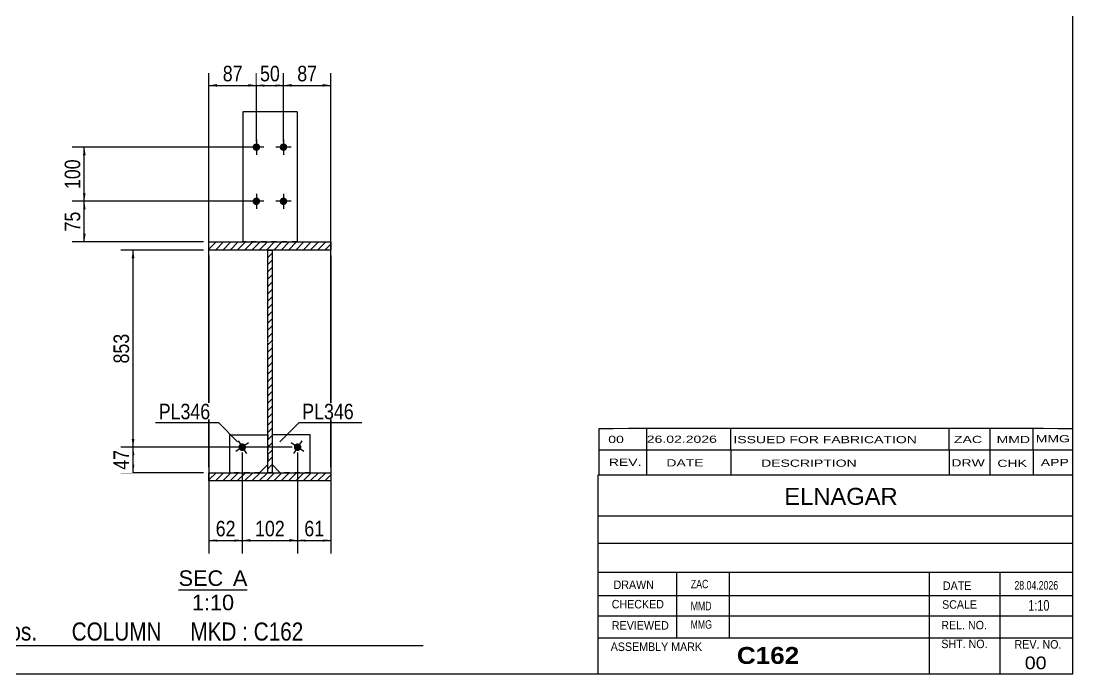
# Model space of a CAD drawing. Header units: millimetres. Extents: x -321 to 92, y -152 to 135.
# Drawn here: x -102.2 to 91.9, y -151.8 to -31.2 of the extents above; entities that cross this region are included whole.
import ezdxf

# ---------------------------------------------------------------- set-up
doc = ezdxf.new("R2010")
doc.units = ezdxf.units.MM
doc.linetypes.add('DXK_LINE_DOT1', pattern=[1.8814, 0.9407, -0.9407])
doc.styles.add('Arial', font='ARIAL.TTF', dxfattribs={"height": 0.2})
doc.styles.add('Arial Bold', font='ARIALBD.TTF', dxfattribs={"height": 0.2})
doc.styles.add('Arial Narrow', font='ARIALN.TTF', dxfattribs={"height": 0.2})

# ---------------------------------------------------------------- blocks, each defined once
blk = doc.blocks.new('Unknown-622305719-1210')
at = {"color": 5, "linetype": 'Continuous'}
for p, q in [((91.93, -151.75), (91.93, 135.25)), ((-318.07, -151.75), (91.93, -151.75))]:
    blk.add_line(p, q, dxfattribs=at)
blk = doc.blocks.new('Unknown-622305719-12 - 2134')
at = {"color": 1, "linetype": 'Continuous'}
blk.add_line((-73.09, -136.24), (-60.41, -136.24), dxfattribs=at)
at = {"color": 0, "linetype": 'Continuous'}
for points in [[(-64.87, -135.49), (-64.87, -132.49), (-73.09, -132.49), (-73.09, -135.49)], [(-60.41, -135.49), (-60.41, -132.49), (-63.07, -132.49), (-63.07, -135.49)], [(-62.86, -139.99), (-62.86, -136.99), (-70.64, -136.99), (-70.64, -139.99)]]:
    blk.add_wipeout(points, dxfattribs=at)
at = {"color": 136, "linetype": 'Continuous', "style": 'Arial'}
for s, height, p in [('SEC', 2.865, (-73.09, -135.49)), ('A', 2.87, (-63.07, -135.49)), ('1:10', 2.865, (-70.64, -139.99))]:
    blk.add_text(s, height=height, dxfattribs=at).set_placement(p)
blk = doc.blocks.new('Bolt-622305719-2148 - 2134')
at = {"linetype": 'Continuous'}
for points in [[(-58.04, -54.49, -1), (-59.44, -54.49, -1)], [(-53.04, -54.49, -1), (-54.44, -54.49, -1)], [(-58.04, -64.49, -1), (-59.44, -64.49, -1)], [(-53.04, -64.49, -1), (-54.44, -64.49, -1)]]:
    blk.add_hatch(color=3, dxfattribs=at).paths.add_polyline_path(points)
at = {"color": 3, "linetype": 'Continuous'}
for p, q in [((-58.74, -53.09), (-58.74, -55.89)), ((-53.74, -53.09), (-53.74, -55.89)), ((-57.34, -54.49), (-60.14, -54.49)), ((-52.34, -54.49), (-55.14, -54.49)), ((-58.74, -63.09), (-58.74, -65.89)), ((-53.74, -63.09), (-53.74, -65.89)), ((-57.34, -64.49), (-60.14, -64.49)), ((-52.34, -64.49), (-55.14, -64.49))]:
    blk.add_line(p, q, dxfattribs=at)
blk = doc.blocks.new('Bolt-622305719-2137 - 2134')
at = {"linetype": 'Continuous'}
blk.add_hatch(color=3, dxfattribs=at).paths.add_polyline_path([(-50.55, -110.27, -1), (-51.72, -109.5, -1)])
at = {"color": 3, "linetype": 'Continuous'}
for p, q in [((-49.97, -110.66), (-52.3, -109.11)), ((-50.36, -108.72), (-51.91, -111.05))]:
    blk.add_line(p, q, dxfattribs=at)
blk = doc.blocks.new('Bolt-622305719-2138 - 2134')
at = {"linetype": 'Continuous'}
blk.add_hatch(color=3, dxfattribs=at).paths.add_polyline_path([(-60.75, -109.5, -1), (-61.92, -110.27, -1)])
at = {"color": 3, "linetype": 'Continuous'}
for p, q in [((-60.17, -109.11), (-62.5, -110.66)), ((-62.11, -108.72), (-60.56, -111.05))]:
    blk.add_line(p, q, dxfattribs=at)
blk = doc.blocks.new('Part-622305719-2174 - 2134')
at = {"color": 2, "linetype": 'Continuous'}
for p, q in [((-48.84, -107.59), (-55.84, -107.59)), ((-48.84, -114.59), (-48.84, -107.59)), ((-55.84, -113.09), (-54.34, -114.59))]:
    blk.add_line(p, q, dxfattribs=at)
at = {"color": 7, "linetype": 'DXK_LINE_DOT1'}
for p, q in [((-55.84, -107.59), (-55.84, -113.09)), ((-48.84, -114.59), (-54.34, -114.59))]:
    blk.add_line(p, q, dxfattribs=at)
blk = doc.blocks.new('Part-622305719-2179 - 2134')
at = {"color": 2, "linetype": 'Continuous'}
for p, q in [((-63.64, -114.59), (-63.64, -107.59)), ((-63.64, -107.59), (-56.64, -107.59)), ((-56.64, -113.09), (-58.14, -114.59))]:
    blk.add_line(p, q, dxfattribs=at)
at = {"color": 7, "linetype": 'DXK_LINE_DOT1'}
for p, q in [((-56.64, -107.59), (-56.64, -113.09)), ((-58.14, -114.59), (-63.64, -114.59))]:
    blk.add_line(p, q, dxfattribs=at)
blk = doc.blocks.new('Part-622305719-2191 - 2134')
at = {"color": 2, "linetype": 'Continuous'}
for p, q in [((-51.24, -47.99), (-61.24, -47.99)), ((-61.24, -47.99), (-61.24, -71.99)), ((-51.24, -47.99), (-51.24, -71.99))]:
    blk.add_line(p, q, dxfattribs=at)
at = {"color": 7, "linetype": 'DXK_LINE_DOT1'}
blk.add_line((-51.24, -71.99), (-61.24, -71.99), dxfattribs=at)
blk = doc.blocks.new('Part-622305719-2197 - 2134')
at = {"linetype": 'Continuous'}
h = blk.add_hatch(dxfattribs=at)
h.set_pattern_fill('', scale=0.3, style=0, pattern_type=0)
h.set_pattern_definition([(45, (-56.6351, -73.4862), (-0.67352, 0.67352), [])])
h.paths.add_polyline_path([(-55.84, -73.49), (-56.64, -73.49), (-56.64, -114.59), (-55.84, -114.59)])
at = {"color": 2, "linetype": 'Continuous'}
for p, q in [((-56.64, -73.49), (-55.84, -73.49)), ((-56.64, -90.49), (-56.64, -73.49)), ((-55.84, -73.49), (-55.84, -90.49)), ((-56.64, -114.59), (-56.64, -90.59)), ((-55.84, -90.59), (-55.84, -114.59)), ((-55.84, -114.59), (-56.64, -114.59))]:
    blk.add_line(p, q, dxfattribs=at)
blk = doc.blocks.new('Part-622305719-2198 - 2134')
at = {"linetype": 'Continuous'}
h = blk.add_hatch(dxfattribs=at)
h.set_pattern_fill('', scale=0.3, style=0, pattern_type=0)
h.set_pattern_definition([(45, (-67.4851, -114.5862), (-0.67352, 0.67352), [])])
h.paths.add_polyline_path([(-44.99, -114.59), (-67.49, -114.59), (-67.49, -116.09), (-44.99, -116.09)])
at = {"color": 2, "linetype": 'Continuous'}
for p, q in [((-67.49, -114.59), (-44.99, -114.59)), ((-67.49, -116.09), (-67.49, -114.59)), ((-44.99, -116.09), (-67.49, -116.09)), ((-44.99, -114.59), (-44.99, -116.09))]:
    blk.add_line(p, q, dxfattribs=at)
blk = doc.blocks.new('Part-622305719-2199 - 2134')
at = {"linetype": 'Continuous'}
h = blk.add_hatch(dxfattribs=at)
h.set_pattern_fill('', scale=0.3, style=0, pattern_type=0)
h.set_pattern_definition([(45, (-67.4851, -71.9862), (-0.67352, 0.67352), [])])
h.paths.add_polyline_path([(-44.99, -71.99), (-67.49, -71.99), (-67.49, -73.49), (-44.99, -73.49)])
at = {"color": 2, "linetype": 'Continuous'}
for p, q in [((-67.49, -71.99), (-44.99, -71.99)), ((-67.49, -73.49), (-67.49, -71.99)), ((-44.99, -73.49), (-67.49, -73.49)), ((-44.99, -71.99), (-44.99, -73.49))]:
    blk.add_line(p, q, dxfattribs=at)
blk = doc.blocks.new('StraightDimension-622305719-2305 - 2134')
at = {"linetype": 'Continuous'}
for points in [[(-90.74, -55.99), (-90.49, -54.49), (-90.24, -55.99)], [(-90.24, -62.99), (-90.49, -64.49), (-90.74, -62.99)]]:
    blk.add_hatch(color=7, dxfattribs=at).paths.add_polyline_path(points)
at = {"color": 7, "linetype": 'Continuous'}
for p, q in [((-59.74, -54.49), (-92.74, -54.49)), ((-90.49, -64.49), (-90.49, -54.49)), ((-59.74, -64.49), (-92.74, -64.49))]:
    blk.add_line(p, q, dxfattribs=at)
at = {"color": 0}
blk.add_wipeout([(-90.64, -56.14), (-94.84, -56.14), (-94.84, -62.83), (-90.64, -62.83)], dxfattribs=at)
at = {"color": 3, "style": 'Arial Narrow'}
blk.add_text('100', height=2.863, rotation=90.0002, dxfattribs=at).set_placement((-91.24, -62.23))
blk = doc.blocks.new('StraightDimension-622305719-2209 - 2134')
at = {"linetype": 'Continuous'}
for points in [[(-65.99, -43.34), (-67.49, -43.09), (-65.99, -42.84)], [(-60.24, -42.84), (-58.74, -43.09), (-60.24, -43.34)]]:
    blk.add_hatch(color=7, dxfattribs=at).paths.add_polyline_path(points)
at = {"color": 7, "linetype": 'Continuous'}
for p, q in [((-67.49, -113.59), (-67.49, -40.84)), ((-58.74, -53.49), (-58.74, -40.84)), ((-67.49, -43.09), (-58.74, -43.09))]:
    blk.add_line(p, q, dxfattribs=at)
at = {"color": 0}
blk.add_wipeout([(-60.68, -42.94), (-60.68, -38.74), (-65.54, -38.74), (-65.54, -42.94)], dxfattribs=at)
at = {"color": 3, "style": 'Arial Narrow'}
blk.add_text('87', height=2.863, dxfattribs=at).set_placement((-64.94, -42.34))
blk = doc.blocks.new('StraightDimension-622305719-2219 - 2134')
at = {"linetype": 'Continuous'}
for points in [[(-57.24, -43.34), (-58.74, -43.09), (-57.24, -42.84)], [(-55.24, -42.84), (-53.74, -43.09), (-55.24, -43.34)]]:
    blk.add_hatch(color=7, dxfattribs=at).paths.add_polyline_path(points)
at = {"color": 7, "linetype": 'Continuous'}
for p, q in [((-58.74, -53.49), (-58.74, -40.84)), ((-53.74, -53.49), (-53.74, -40.84)), ((-58.74, -43.09), (-53.74, -43.09))]:
    blk.add_line(p, q, dxfattribs=at)
at = {"color": 0}
blk.add_wipeout([(-53.81, -42.94), (-53.81, -38.74), (-58.66, -38.74), (-58.66, -42.94)], dxfattribs=at)
at = {"color": 3, "style": 'Arial Narrow'}
blk.add_text('50', height=2.863, dxfattribs=at).set_placement((-58.06, -42.34))
blk = doc.blocks.new('StraightDimension-622305719-2229 - 2134')
at = {"linetype": 'Continuous'}
for points in [[(-52.24, -43.34), (-53.74, -43.09), (-52.24, -42.84)], [(-46.49, -42.84), (-44.99, -43.09), (-46.49, -43.34)]]:
    blk.add_hatch(color=7, dxfattribs=at).paths.add_polyline_path(points)
at = {"color": 7, "linetype": 'Continuous'}
for p, q in [((-53.74, -53.49), (-53.74, -40.84)), ((-44.99, -113.59), (-44.99, -40.84)), ((-53.74, -43.09), (-44.99, -43.09))]:
    blk.add_line(p, q, dxfattribs=at)
at = {"color": 0}
blk.add_wipeout([(-46.93, -42.94), (-46.93, -38.74), (-51.79, -38.74), (-51.79, -42.94)], dxfattribs=at)
at = {"color": 3, "style": 'Arial Narrow'}
blk.add_text('87', height=2.863, dxfattribs=at).set_placement((-51.19, -42.34))
blk = doc.blocks.new('StraightDimension-622305719-2240 - 2134')
at = {"linetype": 'Continuous'}
for points in [[(-65.99, -127.34), (-67.49, -127.09), (-65.99, -126.84)], [(-62.84, -126.84), (-61.34, -127.09), (-62.84, -127.34)]]:
    blk.add_hatch(color=7, dxfattribs=at).paths.add_polyline_path(points)
at = {"color": 7, "linetype": 'Continuous'}
for p, q in [((-67.49, -74.49), (-67.49, -129.49)), ((-61.34, -110.89), (-61.34, -129.49)), ((-67.49, -127.09), (-61.34, -127.09))]:
    blk.add_line(p, q, dxfattribs=at)
at = {"color": 0}
blk.add_wipeout([(-61.98, -126.94), (-61.98, -122.74), (-66.84, -122.74), (-66.84, -126.94)], dxfattribs=at)
at = {"color": 3, "style": 'Arial Narrow'}
blk.add_text('62', height=2.863, dxfattribs=at).set_placement((-66.24, -126.34))
blk = doc.blocks.new('StraightDimension-622305719-2256 - 2134')
at = {"linetype": 'Continuous'}
for points in [[(-59.84, -127.34), (-61.34, -127.09), (-59.84, -126.84)], [(-52.64, -126.84), (-51.14, -127.09), (-52.64, -127.34)]]:
    blk.add_hatch(color=7, dxfattribs=at).paths.add_polyline_path(points)
at = {"color": 7, "linetype": 'Continuous'}
for p, q in [((-61.34, -110.89), (-61.34, -129.49)), ((-51.14, -110.89), (-51.14, -129.49)), ((-61.34, -127.09), (-51.14, -127.09))]:
    blk.add_line(p, q, dxfattribs=at)
at = {"color": 0}
blk.add_wipeout([(-52.89, -126.94), (-52.89, -122.74), (-59.58, -122.74), (-59.58, -126.94)], dxfattribs=at)
at = {"color": 3, "style": 'Arial Narrow'}
blk.add_text('102', height=2.863, dxfattribs=at).set_placement((-58.98, -126.34))
blk = doc.blocks.new('StraightDimension-622305719-2278 - 2134')
at = {"linetype": 'Continuous'}
for points in [[(-49.64, -127.34), (-51.14, -127.09), (-49.64, -126.84)], [(-46.49, -126.84), (-44.99, -127.09), (-46.49, -127.34)]]:
    blk.add_hatch(color=7, dxfattribs=at).paths.add_polyline_path(points)
at = {"color": 7, "linetype": 'Continuous'}
for p, q in [((-44.99, -74.49), (-44.99, -129.49)), ((-51.14, -110.89), (-51.14, -129.49)), ((-51.14, -127.09), (-44.99, -127.09))]:
    blk.add_line(p, q, dxfattribs=at)
at = {"color": 0}
blk.add_wipeout([(-45.63, -126.94), (-45.63, -122.74), (-50.49, -122.74), (-50.49, -126.94)], dxfattribs=at)
at = {"color": 3, "style": 'Arial Narrow'}
blk.add_text('61', height=2.863, dxfattribs=at).set_placement((-49.89, -126.34))
blk = doc.blocks.new('StraightDimension-622305719-2295 - 2134')
at = {"linetype": 'Continuous'}
for points in [[(-90.74, -65.99), (-90.49, -64.49), (-90.24, -65.99)], [(-90.24, -70.49), (-90.49, -71.99), (-90.74, -70.49)]]:
    blk.add_hatch(color=7, dxfattribs=at).paths.add_polyline_path(points)
at = {"color": 7, "linetype": 'Continuous'}
for p, q in [((-59.74, -64.49), (-92.74, -64.49)), ((-90.49, -71.99), (-90.49, -64.49)), ((-68.49, -71.99), (-92.74, -71.99))]:
    blk.add_line(p, q, dxfattribs=at)
at = {"color": 0}
blk.add_wipeout([(-90.64, -65.81), (-94.84, -65.81), (-94.84, -70.66), (-90.64, -70.66)], dxfattribs=at)
at = {"color": 3, "style": 'Arial Narrow'}
blk.add_text('75', height=2.863, rotation=90.0002, dxfattribs=at).set_placement((-91.24, -70.06))
blk = doc.blocks.new('StraightDimension-622305719-2316 - 2134')
at = {"linetype": 'Continuous'}
for points in [[(-81.74, -111.39), (-81.49, -109.89), (-81.24, -111.39)], [(-81.24, -113.09), (-81.49, -114.59), (-81.74, -113.09)]]:
    blk.add_hatch(color=7, dxfattribs=at).paths.add_polyline_path(points)
at = {"color": 7, "linetype": 'Continuous'}
for p, q in [((-52.14, -109.89), (-83.74, -109.89)), ((-81.49, -114.59), (-81.49, -109.89)), ((-68.49, -114.59), (-83.74, -114.59))]:
    blk.add_line(p, q, dxfattribs=at)
at = {"color": 0}
blk.add_wipeout([(-81.64, -109.81), (-85.84, -109.81), (-85.84, -114.66), (-81.64, -114.66)], dxfattribs=at)
at = {"color": 3, "style": 'Arial Narrow'}
blk.add_text('47', height=2.863, rotation=90.0002, dxfattribs=at).set_placement((-82.24, -114.06))
blk = doc.blocks.new('StraightDimension-622305719-2332 - 2134')
at = {"linetype": 'Continuous'}
for points in [[(-81.74, -74.99), (-81.49, -73.49), (-81.24, -74.99)], [(-81.24, -108.39), (-81.49, -109.89), (-81.74, -108.39)]]:
    blk.add_hatch(color=7, dxfattribs=at).paths.add_polyline_path(points)
at = {"color": 7, "linetype": 'Continuous'}
for p, q in [((-68.49, -73.49), (-83.74, -73.49)), ((-81.49, -109.89), (-81.49, -73.49)), ((-52.14, -109.89), (-83.74, -109.89))]:
    blk.add_line(p, q, dxfattribs=at)
at = {"color": 0}
blk.add_wipeout([(-81.64, -88.34), (-85.84, -88.34), (-85.84, -95.03), (-81.64, -95.03)], dxfattribs=at)
at = {"color": 3, "style": 'Arial Narrow'}
blk.add_text('853', height=2.863, rotation=90.0002, dxfattribs=at).set_placement((-82.24, -94.43))
blk = doc.blocks.new('CBS_CALLOFF-622305719-5306')
at = {"color": 7, "linetype": 'Continuous'}
blk.add_line((-144.19, -146.49), (-27.96, -146.5), dxfattribs=at)
at = {"color": 3, "linetype": 'Continuous', "style": 'Arial Narrow'}
blk.add_text('QTY= 1 Nos.      COLUMN     MKD : C162', height=3.3405, dxfattribs=at).set_placement((-121.43, -145.59))
blk = doc.blocks.new('CBS_NAME_BLOG-622305719-5307')
at = {"color": 7, "linetype": 'Continuous'}
for p, q in [((4.34, -115), (91.86, -115)), ((4.34, -151.71), (4.34, -115.01)), ((4.34, -122.54), (91.86, -122.54)), ((4.41, -127.59), (91.93, -127.59)), ((4.34, -132.97), (91.86, -132.97)), ((18.87, -145.07), (18.87, -132.97)), ((28.55, -145.05), (28.55, -132.98)), ((65.47, -151.71), (65.47, -132.98)), ((78.52, -151.71), (78.52, -132.97)), ((4.35, -137.27), (91.93, -137.25)), ((4.34, -141.01), (91.86, -141.01)), ((4.34, -145.06), (91.86, -145.06)), ((4.34, -151.75), (91.93, -151.75))]:
    blk.add_line(p, q, dxfattribs=at)
at = {"color": 3, "linetype": 'Continuous', "style": 'Arial'}
blk.add_text('ELNAGAR', height=3.133, dxfattribs=at).set_placement((38.67, -120.53))
at = {"color": 3, "linetype": 'Continuous'}
for s, height, style, width, p in [('DRAWN', 1.566, 'Arial', 0.9, (7.17, -136.07)), ('ZAC', 1.565, 'Arial Narrow', 0.9, (21.43, -135.94)), ('DATE', 1.566, 'Arial', 0.9, (67.94, -136.24)), ('28.04.2026', 1.565, 'Arial Narrow', 0.9, (81.13, -136.17)), ('CHECKED', 1.566, 'Arial', 0.9, (6.83, -139.65)), ('MMD', 1.565, 'Arial Narrow', 0.9, (21.4, -140)), ('SCALE', 1.566, 'Arial', 0.9, (67.78, -139.71)), ('1:10', 1.957, 'Arial Narrow', 0.9, (83.67, -140.07)), ('REVIEWED', 1.566, 'Arial', 0.9, (6.86, -143.57)), ('MMG', 1.565, 'Arial Narrow', 0.9, (21.38, -143.4)), ('REL. NO.', 1.566, 'Arial', 0.9, (67.64, -143.52)), ('SHT. NO.', 1.566, 'Arial', 0.9, (67.64, -146.98)), ('REV. NO.', 1.566, 'Arial', 0.9, (81.16, -147.07)), ('ASSEMBLY MARK', 1.5663, 'Arial', 0.9, (6.64, -147.5)), ('C162', 3.131, 'Arial Bold', 1.1, (29.92, -149.9))]:
    blk.add_text(s, height=height, dxfattribs=dict(at, style=style, width=width)).set_placement(p)
at = {"color": 3, "style": 'Arial', "width": 1.1}
blk.add_text('00', height=2.349, dxfattribs=at).set_placement((83.04, -150.88))
blk = doc.blocks.new('CBS_REVISION-622305719-5308')
at = {"color": 7, "linetype": 'Continuous'}
for p, q in [((4.43, -106.48), (4.43, -110.37)), ((13.23, -106.46), (13.23, -110.37)), ((28.82, -110.37), (28.82, -106.45)), ((69.08, -110.37), (69.1, -106.45)), ((76.65, -110.37), (76.65, -106.46)), ((84.57, -110.37), (84.56, -106.46)), ((4.43, -110.37), (91.92, -110.37)), ((4.43, -110.37), (4.43, -115)), ((13.22, -110.37), (13.22, -115)), ((28.82, -110.37), (28.82, -114.94)), ((69.07, -110.37), (69.07, -115)), ((76.61, -110.37), (76.61, -115)), ((84.56, -110.37), (84.56, -115)), ((4.43, -115), (91.92, -115))]:
    blk.add_line(p, q, dxfattribs=at)
blk.add_arc((48.18, -28079.75), 27973.31, 89.910387, 90.089622, dxfattribs=at)
at = {"color": 7, "style": 'Arial Narrow', "width": 1.7}
for s, height, p in [('00', 1.326, (6.19, -109.11)), ('26.02.2026', 1.326, (13.3, -109.08)), ('ISSUED FOR FABRICATION', 1.3257, (29.28, -109.15)), ('ZAC', 1.326, (69.99, -109.12)), ('MMD', 1.326, (77.85, -109.14))]:
    blk.add_text(s, height=height, dxfattribs=at).set_placement(p)
at = {"color": 7, "linetype": 'Continuous', "style": 'Arial Narrow', "width": 1.7}
for s, height, p in [('MMG', 1.326, (85.06, -108.98)), ('REV.', 1.326, (6.29, -113.33)), ('DATE', 1.326, (16.91, -113.44)), ('DESCRIPTION', 1.3257, (34.39, -113.5)), ('DRW', 1.326, (69.5, -113.44)), ('CHK', 1.326, (77.99, -113.53)), ('APP', 1.326, (85.99, -113.37))]:
    blk.add_text(s, height=height, dxfattribs=at).set_placement(p)
blk = doc.blocks.new('Mark-622305719-2170 - 2134')
at = {"color": 0}
blk.add_wipeout([(-40.77, -104.73), (-40.77, -101.73), (-50.27, -101.73), (-50.27, -104.73)], dxfattribs=at)
blk.add_wipeout([(-40.77, -104.73), (-40.77, -101.73), (-50.27, -101.73), (-50.27, -104.73)], dxfattribs=at)
at = {"color": 7, "linetype": 'Continuous'}
for p, q in [((-54.41, -108.87), (-50.87, -105.33)), ((-50.87, -105.33), (-39.27, -105.33))]:
    blk.add_line(p, q, dxfattribs=at)
at = {"color": 3, "style": 'Arial Narrow'}
blk.add_text('PL346', height=2.863, dxfattribs=at).set_placement((-50.27, -104.73))
blk = doc.blocks.new('Mark-622305719-2175 - 2134')
at = {"color": 7, "linetype": 'Continuous'}
blk.add_line((-62.21, -108.87), (-65.74, -105.33), dxfattribs=at)
at = {"color": 0}
blk.add_wipeout([(-67.24, -104.73), (-67.24, -101.73), (-76.75, -101.73), (-76.75, -104.73)], dxfattribs=at)
blk.add_wipeout([(-67.24, -104.73), (-67.24, -101.73), (-76.75, -101.73), (-76.75, -104.73)], dxfattribs=at)
at = {"color": 7, "linetype": 'Continuous'}
blk.add_line((-77.35, -105.33), (-65.74, -105.33), dxfattribs=at)
at = {"color": 3, "style": 'Arial Narrow'}
blk.add_text('PL346', height=2.863, dxfattribs=at).set_placement((-76.75, -104.73))

msp = doc.modelspace()

# ---------------------------------------------------------------- block references
for name in ['Unknown-622305719-1210', 'Part-622305719-2191 - 2134', 'Bolt-622305719-2148 - 2134', 'Part-622305719-2199 - 2134', 'Part-622305719-2197 - 2134', 'CBS_REVISION-622305719-5308', 'Part-622305719-2179 - 2134', 'Part-622305719-2174 - 2134', 'Bolt-622305719-2138 - 2134', 'Bolt-622305719-2137 - 2134', 'Part-622305719-2198 - 2134', 'CBS_NAME_BLOG-622305719-5307', 'CBS_CALLOFF-622305719-5306']:
    msp.add_blockref(name, (0, 0))

# ---------------------------------------------------------------- next in the draw order: block references
for name in ['StraightDimension-622305719-2305 - 2134', 'Unknown-622305719-12 - 2134']:
    msp.add_blockref(name, (0, 0))

# ---------------------------------------------------------------- next in the draw order: block references
msp.add_blockref('StraightDimension-622305719-2209 - 2134', (0, 0))

# ---------------------------------------------------------------- next in the draw order: block references
for name in ['StraightDimension-622305719-2219 - 2134', 'StraightDimension-622305719-2295 - 2134', 'StraightDimension-622305719-2240 - 2134']:
    msp.add_blockref(name, (0, 0))

# ---------------------------------------------------------------- next in the draw order: block references
msp.add_blockref('StraightDimension-622305719-2229 - 2134', (0, 0))

# ---------------------------------------------------------------- next in the draw order: block references
msp.add_blockref('StraightDimension-622305719-2256 - 2134', (0, 0))

# ---------------------------------------------------------------- next in the draw order: block references
for name in ['StraightDimension-622305719-2278 - 2134', 'StraightDimension-622305719-2316 - 2134']:
    msp.add_blockref(name, (0, 0))

# ---------------------------------------------------------------- next in the draw order: block references
msp.add_blockref('StraightDimension-622305719-2332 - 2134', (0, 0))

# ---------------------------------------------------------------- next in the draw order: block references
for name in ['Mark-622305719-2175 - 2134', 'Mark-622305719-2170 - 2134']:
    msp.add_blockref(name, (0, 0))

doc.saveas('drawing.dxf')
